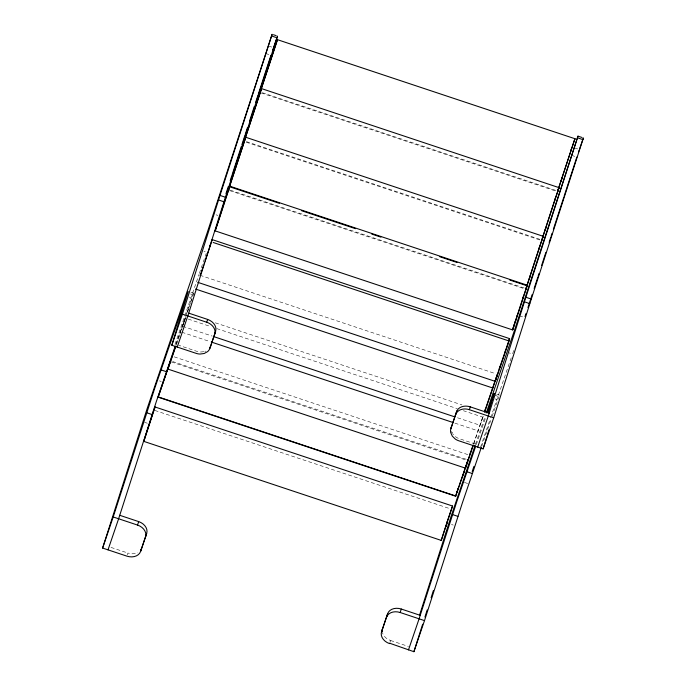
<?xml version="1.0" encoding="UTF-8"?>
<svg xmlns="http://www.w3.org/2000/svg" width="686" height="686" viewBox="0 0 686 686"><rect width="100%" height="100%" fill="white"/><g stroke="black" fill="none" stroke-linecap="round" stroke-linejoin="round"><path stroke-width="0.51" stroke-dasharray="3.43 2.57" d="M482.421 417.963L482.678 417.122L463.393 410.7M482.524 417.56L473.271 444.485M127.347 554.88L127.93 553.053A11.422 8.772 17.8 0 0 137.757 552.582M389.974 642.31L390.548 640.484A11.422 8.772 17.8 0 1 382.419 632.518M181.43 329.88L185.229 318.09L176.156 344.466M186.884 313.339L183.025 325.284L186.155 316.212M473.743 443.988L483.047 416.359M187.338 311.967L187.707 310.852M187.878 310.338L190.528 302.612M513.737 350.486L512.528 354.019L508.926 352.818M175.007 344.312L199 274.451M199.343 273.44L206.649 252.174L203.939 251.273M190.871 301.626L194.592 290.778M176.285 344.955L180.787 331.87M187.544 312.181L189.619 306.145M483.261 416.256L480.157 425.311L455.787 417.199M475.484 444.357L484.873 417.019M480.543 447.169L490.284 418.82M490.627 417.8L511.833 356.043M175.796 344.526L185.554 316.409M186.566 313.502L191.951 297.99L189.242 297.089M482.412 417.86L482.678 417.131M476.273 444.571L486.031 416.453M481.683 446.372L491.442 418.254M492.111 416.316L498.911 396.765M192.492 296.455L193.023 294.929M204.822 351.446L205.774 351.086M203.819 351.712L200.706 352.004A10.847 8.335 17.8 0 1 196.779 351.301L178.849 345.332M269.169 46.211L271.767 47.077M575.057 148.056L577.655 148.922M265.551 53.457L269.881 54.897M571.438 155.293L575.76 156.734M262.275 92.687L556.68 190.699M261.057 92.919L556.475 191.283M246.377 141.608L539.771 239.294M246.171 142.182L540.577 240.203M230.565 190.262L524.97 288.283M229.338 190.502L524.764 288.857M216.099 214.821L217.908 215.421M519.285 315.766L523.787 317.266M199.935 275.249L495.361 373.604M190.931 292.39L193.701 293.299M496.818 394.236L499.58 395.145M190.528 293.977L193.238 294.877M494.615 395.222L499.116 396.722M495.129 398.926L496.93 399.526M215.31 322.806L462.004 404.937M188.273 319.101L210.611 326.536M216.699 328.568L457.305 408.667M182.699 326.279L212.146 336.08M181.799 332.204L210.225 341.671M454.887 423.125L478.236 430.902M475.338 444.039L459.397 438.731A10.847 8.335 17.8 0 1 455.838 436.948L452.906 434.041M174.21 356.857L468.615 454.878M172.58 361.513L466.986 459.534M171.294 361.925L466.72 460.28M159.444 380.876L161.244 381.476M464.422 482.421L468.032 483.621M154.856 410.442L450.282 508.798M144.669 422.344L147.37 423.245M451.457 524.481L453.257 525.082M110.995 547.411L127.93 553.053M390.548 640.484L408.487 646.452M451.92 432.309L452.366 433.192M451.585 431.417L452.185 433.192"/><path stroke-width="1.03" d="M523.718 295.58L527.302 285.213L521.763 302.312A50.164 0.446 -71.6 0 1 513.668 326.93L512.639 329.923L215.19 230.89L225.248 199.592L229.844 186.198L527.294 285.23L527.122 285.805M514.466 323.878L512.639 329.923L512.854 329.331M441.39 539.916L441.244 540.405L452.546 506.028L155.096 406.995L153.844 410.108L143.794 441.372L441.244 540.405L447.238 521.566M197.782 282.332L495.232 381.365L500.36 366.47A50.164 0.446 -71.6 0 0 508.146 343.48L509.587 338.627L212.137 239.594L210.696 244.439A50.164 0.446 -71.6 0 1 205.054 261.143M525.802 289.14L538.759 249.215M542.883 237.313L543.209 236.293L525.819 289.089M539.59 246.737L559.021 187.638L261.563 88.614L244.139 141.505L261.563 88.623M277.461 39.694L260.037 92.584L277.461 39.685L574.911 138.718L557.495 191.617L557.804 190.614L557.486 191.608L557.701 191.042M495.498 380.619L495.232 381.365L498.722 370.543M229.853 186.198L224.305 203.279A50.164 0.446 -71.6 0 1 216.21 227.898L215.207 230.865M245.751 137.277L228.327 190.168L245.751 137.269L543.201 236.301L543.029 236.884L543.175 236.361M509.235 340.127L508.978 340.959L213.174 242.475M558.13 189.61L574.919 138.709L574.602 139.73M463.908 472.543L467.998 459.894L460.7 481.109M495.241 381.339L495.386 380.85M582.045 137.492L577.989 136.145L525.09 299.739L488.303 415.999L477.696 447.083M467.981 459.946L467.843 460.392M555.403 198.083L558.987 187.707L558.841 188.23M188.719 313.142L207.652 319.436A11.473 8.815 17.8 0 1 215.558 331.415L209.959 348.179A12.64 9.707 17.8 0 1 207.601 351.618L204.188 353.496L200.08 354.053A10.847 8.335 17.8 0 1 196.145 353.35L171.809 345.247L188.23 291.49L154.547 388.825L113.216 516.97L102.608 548.063L126.944 556.157A11.422 8.772 17.8 0 0 140.587 551.433L146.65 533.494A11.405 8.755 17.8 0 0 138.666 521.6L119.733 515.297M209.959 348.179L215.601 331.432M579.378 149.497L583.392 137.937L530.501 301.54L493.714 417.8L483.107 448.884L458.771 440.781A10.847 8.335 17.8 0 1 455.204 438.989L452.28 436.09L450.711 432.566A12.64 9.707 17.8 0 1 450.942 428.416L456.85 410.905M488.166 412.981L494.177 393.344L487.377 412.569M483.107 448.884L487.111 435.842M487.42 434.838L488.955 429.822M525.81 289.072L525.973 288.549M497.23 374.719L497.393 374.282L484.65 412.226M171.809 345.247L182.416 314.154L219.203 197.894L272.102 34.3L207.223 232.64L147.173 408.513L102.608 548.063M177.22 347.047L187.827 315.954L224.614 199.695L277.513 36.101L273.5 47.651M214.667 334.236A11.473 8.815 17.8 0 0 206.769 322.223L207.652 319.436M455.744 414.498A11.473 8.815 17.8 0 1 469.387 409.662L470.27 406.875L489.195 413.178M155.096 406.995L143.794 441.372M140.596 551.441L146.65 533.494M389.554 643.605A11.422 8.772 17.8 0 1 381.596 631.677L387.641 613.721A11.405 8.755 17.8 0 1 401.284 609.031L420.209 615.333M389.682 643.228L413.898 651.7L424.505 620.616L462.175 503.507L481.34 447.341M419.54 615.222L451.379 515.469L475.141 445.368M541.786 239.894L541.588 240.537L541.906 239.534M413.898 651.7L422.662 624.2M424.934 617.066L427.207 609.931M431.108 597.712L433.38 590.577M175.127 346.464L156.288 401.662L118.618 518.77L108.011 549.855M170.291 361.685L170.548 360.836L158.14 397.168L455.59 496.201L463.196 474.695M145.535 536.967A11.405 8.755 17.8 0 0 137.552 525.073L138.666 521.6M381.588 631.677L387.641 613.721M386.527 617.194A11.405 8.755 17.8 0 1 400.17 612.512L401.284 609.031M446.826 522.869L448.052 519.062M475.604 446.509L456.765 501.706L419.095 618.815L408.487 649.899M175.942 345.958L167.993 369.119L465.442 468.152L469.31 456.207M225.977 193.658L228.258 186.635M230.213 180.624L231.842 175.607M232.168 174.604L241.3 146.521M241.952 144.514L244.885 135.485M245.211 134.482L247.492 127.467M249.447 121.448L254.335 106.407M255.638 102.394L257.919 95.371M258.245 94.368L270.961 55.257M448.224 518.539L452.546 506.028M469.627 455.212L469.79 454.732M499.048 369.548L499.382 368.511M512.896 328.637L517.338 315.114M516.91 316.435L522.921 297.956M542.232 238.531L555.223 198.597M525.013 316.563L525.99 313.553M527.954 307.534L532.19 294.5M534.145 288.48L537.73 277.444M538.056 276.441L539.033 273.431M541.64 265.413L545.876 252.371M549.134 242.347L550.764 237.33M551.09 236.327L552.067 233.317M553.37 229.304L563.806 197.216M564.132 196.213L576.84 157.094M446.989 523.478L446.243 525.725M538.467 250.116L538.63 249.601M562.228 177.811L560.959 181.61M530.51 275.386L529.386 278.756M464.028 472.174L463.076 475.055M469.756 454.827L469.97 454.175M554.417 201.049L555.428 197.997M499.168 369.154L499.58 367.919M514.989 322.3L515.983 319.264M522.698 298.624L522.861 298.144M469.91 454.364L470.776 451.765M570.469 151.632L571.327 149.076M484.616 411.523L485.079 410.142M546.159 227.246L545.198 230.102M484.788 411L485.156 409.894M538.819 249.027L539.41 247.252M463.453 473.932L463.65 473.323M470.262 453.283L470.45 452.726M538.939 248.684L539.736 246.317M523.118 297.355L523.512 296.18M499.682 367.61L499.862 367.061M523.032 297.604L523.572 296.009M455.59 496.201L458.908 486.374M499.777 367.31L500.188 366.092M508.42 342.014L508.943 340.462M209.959 245.982L210.456 244.499M211.494 241.429L211.871 240.306M456.996 492.016L458.351 488.003M470.562 452.391L470.742 451.851M485.276 409.551L496.784 376.014M499.974 366.727L500.163 366.187M507.408 345.015L507.914 343.532M506.457 347.828L509.587 338.618L509.424 339.047M272.719 49.949L273.234 48.414M485.336 409.37L485.482 408.925M445.866 526.839L446.011 526.411M509.081 340.067L509.329 339.338M578.598 151.795L579.121 150.251M450.942 428.416L456.584 411.669A11.473 8.815 17.8 0 1 470.279 406.841M459.191 485.517L460.4 481.984M505.179 351.566L506.92 346.447M175.479 346.439L158.14 397.168M200.132 275.523L202.91 267.437A50.164 0.446 -71.6 0 0 203.725 265.053M470.905 451.388L472.937 445.471M500.317 365.724L505.582 350.392M465.442 468.152L473.391 445M486.263 412.963L514.852 329.246L577.989 136.145M472.2 471.471L473.94 466.403M467.732 460.615L467.946 460.006M441.492 539.711L441.244 540.405M574.705 139.301L574.911 138.718M558.807 188.221L559.013 187.647M273.457 34.746L276.158 35.646M271.579 35.972L276.99 37.773M577.466 137.809L582.877 139.61M229.639 186.772L279.382 203.33M301.72 210.765L355.52 228.687M371.769 234.089L380.901 237.133M439.786 256.736L457.039 262.481M509.835 280.06L527.088 285.805M220 195.424L225.411 197.225M525.888 297.27L531.29 299.07M218.542 199.986L223.945 201.787M524.421 301.831L529.832 303.632M195.493 289.029L492.942 388.062M182.416 314.154L206.76 322.257M469.378 409.696L493.714 417.8M214.169 336.757L454.775 416.865M211.237 342.005L452.854 422.447M160.97 369.874L166.372 371.675M466.849 471.719L472.26 473.52M158.423 396.971L455.881 496.004M146.675 412.749L152.086 414.55M452.563 514.586L457.965 516.387M113.216 516.97L137.552 525.073M400.17 612.512L424.505 620.616M451.165 428.759A12.64 9.707 17.8 0 1 451.577 426.366M382.265 631.669A11.422 8.772 17.8 0 1 382.591 628.565M141.573 548.328A11.422 8.772 17.8 0 1 140.484 550.352M210.585 346.13A12.64 9.707 17.8 0 1 209.444 348.274M204.6 262.489A50.164 0.446 -71.6 0 1 204.154 263.793"/></g></svg>
